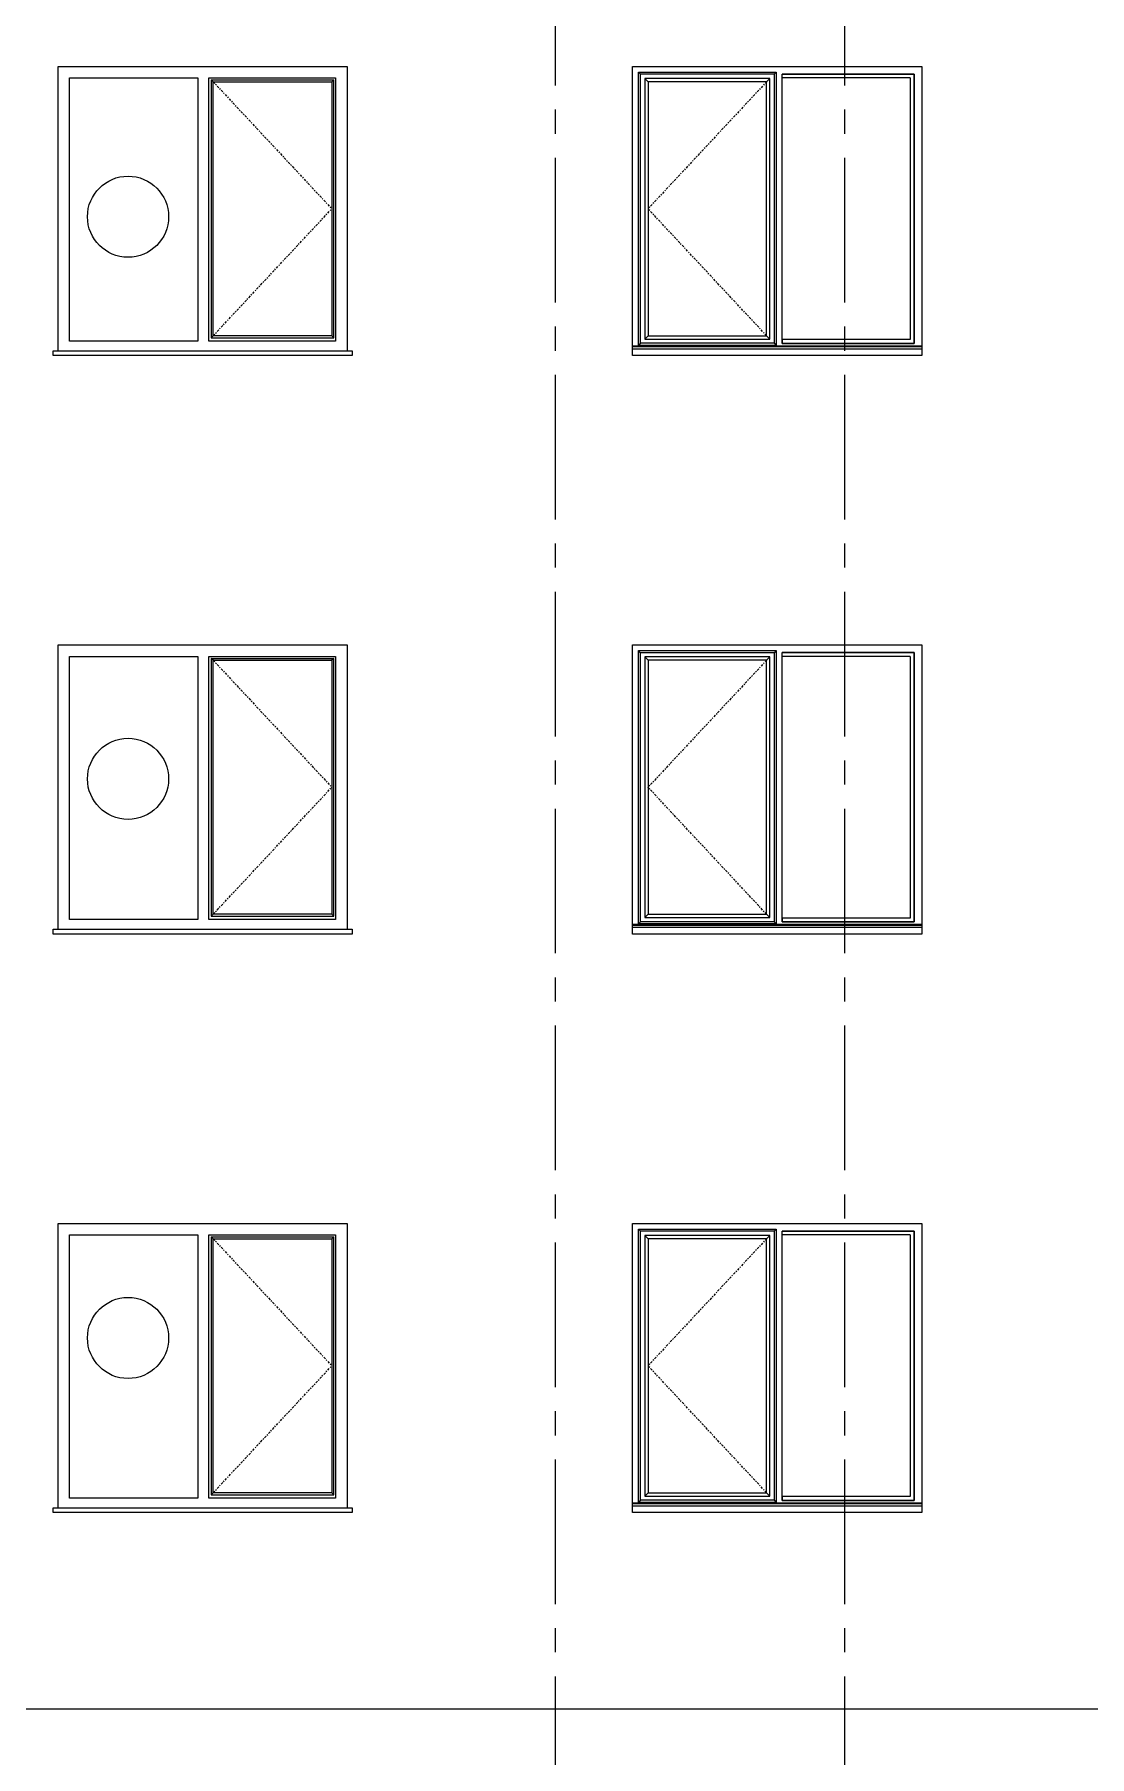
# Model space of a CAD drawing. Header units: millimetres. Extents: x 1373 to 40779, y 1939 to 6439.
# Drawn here: x 31128 to 31675, y 3839 to 4732 of the extents above; entities that cross this region are included whole.
import ezdxf

# ---------------------------------------------------------------- set-up
doc = ezdxf.new("R2010")
doc.units = ezdxf.units.MM
doc.linetypes.add('Center', pattern=[3, 1.2, -0.6, 0.6, -0.6])
doc.linetypes.add('IMPORT-CENTER2', pattern=[112.5, 75, -12.5, 12.5, -12.5])
for name, color, linetype, lineweight in [('A-FLOR', 192, 'Continuous', 30), ('A-GLAZ', 151, 'Continuous', 18), ('A-WALL', 20, 'Continuous', 9), ('S-GRID', 252, 'IMPORT-CENTER2', 5)]:
    doc.layers.add(name, color=color, linetype=linetype, lineweight=lineweight)
doc.layers.add('Çember', color=7, linetype='Continuous')

msp = doc.modelspace()

# ---------------------------------------------------------------- linework, layer by layer
at = {"layer": 'A-FLOR', "color": 1, "lineweight": 20}
msp.add_line((32540.72, 3863.76), (30756.82, 3863.76), dxfattribs=at)
at = {"layer": 'A-GLAZ'}
for p, q in [((31145.96, 4573.26), (31145.96, 4709.76)), ((31145.96, 4709.76), (31212.46, 4709.76)), ((31212.46, 4709.76), (31212.46, 4573.26)), ((31218.26, 4573.26), (31218.26, 4709.76)), ((31218.26, 4709.76), (31283.96, 4709.76)), ((31219.45, 4708.77), (31219.45, 4575.04)), ((31219.45, 4708.77), (31282.98, 4708.77)), ((31220.46, 4707.76), (31219.45, 4708.77)), ((31220.46, 4576.06), (31220.46, 4707.76)), ((31220.46, 4707.76), (31281.96, 4707.76)), ((31282.98, 4708.77), (31281.96, 4707.76)), ((31281.96, 4707.76), (31281.96, 4576.06)), ((31282.98, 4575.04), (31282.98, 4708.77)), ((31283.96, 4709.76), (31283.96, 4573.26)), ((31440.96, 4571.06), (31440.96, 4712.76)), ((31442.04, 4711.68), (31440.96, 4712.76)), ((31440.96, 4712.76), (31512.46, 4712.76)), ((31442.04, 4572.14), (31442.04, 4711.68)), ((31511.39, 4711.68), (31442.04, 4711.68)), ((31445.96, 4707.76), (31444.22, 4709.5)), ((31444.22, 4709.5), (31444.22, 4574.31)), ((31509.21, 4709.5), (31444.22, 4709.5)), ((31445.96, 4707.76), (31445.96, 4576.06)), ((31507.46, 4707.76), (31445.96, 4707.76)), ((31509.21, 4709.5), (31507.46, 4707.76)), ((31507.46, 4576.06), (31507.46, 4707.76)), ((31509.21, 4574.31), (31509.21, 4709.5)), ((31512.46, 4712.76), (31511.39, 4711.68)), ((31511.39, 4711.68), (31511.39, 4572.14)), ((31512.46, 4712.76), (31512.46, 4571.06)), ((31515.46, 4572.06), (31515.46, 4711.76)), ((31515.46, 4711.76), (31583.96, 4711.76)), ((31515.46, 4709.76), (31515.46, 4711.76)), ((31583.96, 4711.76), (31515.46, 4711.76)), ((31581.96, 4709.76), (31515.46, 4709.76)), ((31581.96, 4709.76), (31581.96, 4574.06)), ((31583.96, 4711.76), (31583.96, 4572.06)), ((31583.96, 4572.06), (31583.96, 4711.76)), ((31212.46, 4573.26), (31145.96, 4573.26)), ((31283.96, 4573.26), (31218.26, 4573.26)), ((31219.45, 4575.04), (31220.46, 4576.06)), ((31219.45, 4575.04), (31282.98, 4575.04)), ((31281.96, 4576.06), (31220.46, 4576.06)), ((31282.98, 4575.04), (31281.96, 4576.06)), ((31445.96, 4576.06), (31444.22, 4574.31)), ((31444.22, 4574.31), (31509.21, 4574.31)), ((31445.96, 4576.06), (31507.46, 4576.06)), ((31507.46, 4576.06), (31509.21, 4574.31)), ((31581.96, 4574.06), (31515.46, 4574.06)), ((31515.46, 4574.06), (31515.46, 4572.06)), ((31137.46, 4568.26), (31292.46, 4568.26)), ((31137.46, 4565.76), (31137.46, 4568.26)), ((31292.46, 4565.76), (31137.46, 4565.76)), ((31292.46, 4568.26), (31292.46, 4565.76)), ((31437.96, 4570.86), (31587.96, 4570.86)), ((31587.96, 4570.73), (31437.96, 4570.73)), ((31587.96, 4570.23), (31437.96, 4570.23)), ((31437.96, 4569.14), (31437.96, 4569.71)), ((31437.96, 4565.76), (31437.96, 4569.14)), ((31587.96, 4569.14), (31437.96, 4569.14)), ((31587.96, 4565.76), (31437.96, 4565.76)), ((31442.04, 4572.14), (31440.96, 4571.06)), ((31512.46, 4571.06), (31440.96, 4571.06)), ((31511.39, 4572.14), (31442.04, 4572.14)), ((31511.39, 4572.14), (31512.46, 4571.06)), ((31583.96, 4572.06), (31515.46, 4572.06)), ((31515.46, 4572.06), (31583.96, 4572.06)), ((31587.96, 4569.71), (31587.96, 4569.14)), ((31587.96, 4569.14), (31587.96, 4565.76)), ((31440.96, 4271.06), (31440.96, 4412.76)), ((31442.04, 4411.68), (31440.96, 4412.76)), ((31440.96, 4412.76), (31512.46, 4412.76)), ((31442.04, 4272.14), (31442.04, 4411.68)), ((31511.39, 4411.68), (31442.04, 4411.68)), ((31512.46, 4412.76), (31511.39, 4411.68)), ((31511.39, 4411.68), (31511.39, 4272.14)), ((31512.46, 4412.76), (31512.46, 4271.06)), ((31515.46, 4272.06), (31515.46, 4411.76)), ((31515.46, 4411.76), (31583.96, 4411.76)), ((31515.46, 4409.76), (31515.46, 4411.76)), ((31583.96, 4411.76), (31515.46, 4411.76)), ((31583.96, 4411.76), (31583.96, 4272.06)), ((31583.96, 4272.06), (31583.96, 4411.76)), ((31145.96, 4273.26), (31145.96, 4409.76)), ((31145.96, 4409.76), (31212.46, 4409.76)), ((31212.46, 4409.76), (31212.46, 4273.26)), ((31218.26, 4273.26), (31218.26, 4409.76)), ((31218.26, 4409.76), (31283.96, 4409.76)), ((31219.45, 4408.77), (31219.45, 4275.04)), ((31219.45, 4408.77), (31282.98, 4408.77)), ((31220.46, 4407.76), (31219.45, 4408.77)), ((31220.46, 4276.06), (31220.46, 4407.76)), ((31220.46, 4407.76), (31281.96, 4407.76)), ((31282.98, 4408.77), (31281.96, 4407.76)), ((31281.96, 4407.76), (31281.96, 4276.06)), ((31282.98, 4275.04), (31282.98, 4408.77)), ((31283.96, 4409.76), (31283.96, 4273.26)), ((31445.96, 4407.76), (31444.22, 4409.5)), ((31444.22, 4409.5), (31444.22, 4274.31)), ((31509.21, 4409.5), (31444.22, 4409.5)), ((31445.96, 4407.76), (31445.96, 4276.06)), ((31507.46, 4407.76), (31445.96, 4407.76)), ((31509.21, 4409.5), (31507.46, 4407.76)), ((31507.46, 4276.06), (31507.46, 4407.76)), ((31509.21, 4274.31), (31509.21, 4409.5)), ((31581.96, 4409.76), (31515.46, 4409.76)), ((31581.96, 4409.76), (31581.96, 4274.06)), ((31212.46, 4273.26), (31145.96, 4273.26)), ((31283.96, 4273.26), (31218.26, 4273.26)), ((31219.45, 4275.04), (31220.46, 4276.06)), ((31219.45, 4275.04), (31282.98, 4275.04)), ((31281.96, 4276.06), (31220.46, 4276.06)), ((31282.98, 4275.04), (31281.96, 4276.06)), ((31437.96, 4270.86), (31587.96, 4270.86)), ((31587.96, 4270.73), (31437.96, 4270.73)), ((31587.96, 4270.23), (31437.96, 4270.23)), ((31437.96, 4269.14), (31437.96, 4269.71)), ((31437.96, 4265.76), (31437.96, 4269.14)), ((31587.96, 4269.14), (31437.96, 4269.14)), ((31442.04, 4272.14), (31440.96, 4271.06)), ((31512.46, 4271.06), (31440.96, 4271.06)), ((31511.39, 4272.14), (31442.04, 4272.14)), ((31445.96, 4276.06), (31444.22, 4274.31)), ((31444.22, 4274.31), (31509.21, 4274.31)), ((31445.96, 4276.06), (31507.46, 4276.06)), ((31507.46, 4276.06), (31509.21, 4274.31)), ((31511.39, 4272.14), (31512.46, 4271.06)), ((31581.96, 4274.06), (31515.46, 4274.06)), ((31515.46, 4274.06), (31515.46, 4272.06)), ((31583.96, 4272.06), (31515.46, 4272.06)), ((31515.46, 4272.06), (31583.96, 4272.06)), ((31587.96, 4269.71), (31587.96, 4269.14)), ((31587.96, 4269.14), (31587.96, 4265.76)), ((31137.46, 4268.26), (31292.46, 4268.26)), ((31137.46, 4265.76), (31137.46, 4268.26)), ((31292.46, 4265.76), (31137.46, 4265.76)), ((31292.46, 4268.26), (31292.46, 4265.76)), ((31587.96, 4265.76), (31437.96, 4265.76)), ((31145.96, 3973.26), (31145.96, 4109.76)), ((31145.96, 4109.76), (31212.46, 4109.76)), ((31212.46, 4109.76), (31212.46, 3973.26)), ((31218.26, 3973.26), (31218.26, 4109.76)), ((31218.26, 4109.76), (31283.96, 4109.76)), ((31219.45, 4108.77), (31219.45, 3975.04)), ((31219.45, 4108.77), (31282.98, 4108.77)), ((31220.46, 4107.76), (31219.45, 4108.77)), ((31282.98, 4108.77), (31281.96, 4107.76)), ((31282.98, 3975.04), (31282.98, 4108.77)), ((31283.96, 4109.76), (31283.96, 3973.26)), ((31440.96, 3971.06), (31440.96, 4112.76)), ((31442.04, 4111.68), (31440.96, 4112.76)), ((31440.96, 4112.76), (31512.46, 4112.76)), ((31442.04, 3972.14), (31442.04, 4111.68)), ((31511.39, 4111.68), (31442.04, 4111.68)), ((31445.96, 4107.76), (31444.22, 4109.5)), ((31444.22, 4109.5), (31444.22, 3974.31)), ((31509.21, 4109.5), (31444.22, 4109.5)), ((31509.21, 4109.5), (31507.46, 4107.76)), ((31509.21, 3974.31), (31509.21, 4109.5)), ((31512.46, 4112.76), (31511.39, 4111.68)), ((31511.39, 4111.68), (31511.39, 3972.14)), ((31512.46, 4112.76), (31512.46, 3971.06)), ((31515.46, 3972.06), (31515.46, 4111.76)), ((31515.46, 4111.76), (31583.96, 4111.76)), ((31515.46, 4109.76), (31515.46, 4111.76)), ((31583.96, 4111.76), (31515.46, 4111.76)), ((31581.96, 4109.76), (31515.46, 4109.76)), ((31581.96, 4109.76), (31581.96, 3974.06)), ((31583.96, 4111.76), (31583.96, 3972.06)), ((31583.96, 3972.06), (31583.96, 4111.76)), ((31220.46, 3976.06), (31220.46, 4107.76)), ((31220.46, 4107.76), (31281.96, 4107.76)), ((31281.96, 4107.76), (31281.96, 3976.06)), ((31445.96, 4107.76), (31445.96, 3976.06)), ((31507.46, 4107.76), (31445.96, 4107.76)), ((31507.46, 3976.06), (31507.46, 4107.76)), ((31219.45, 3975.04), (31220.46, 3976.06)), ((31219.45, 3975.04), (31282.98, 3975.04)), ((31281.96, 3976.06), (31220.46, 3976.06)), ((31282.98, 3975.04), (31281.96, 3976.06)), ((31445.96, 3976.06), (31444.22, 3974.31)), ((31444.22, 3974.31), (31509.21, 3974.31)), ((31445.96, 3976.06), (31507.46, 3976.06)), ((31507.46, 3976.06), (31509.21, 3974.31)), ((31581.96, 3974.06), (31515.46, 3974.06)), ((31515.46, 3974.06), (31515.46, 3972.06)), ((31137.46, 3968.26), (31292.46, 3968.26)), ((31137.46, 3965.76), (31137.46, 3968.26)), ((31292.46, 3965.76), (31137.46, 3965.76)), ((31212.46, 3973.26), (31145.96, 3973.26)), ((31283.96, 3973.26), (31218.26, 3973.26)), ((31292.46, 3968.26), (31292.46, 3965.76)), ((31437.96, 3970.86), (31587.96, 3970.86)), ((31587.96, 3970.73), (31437.96, 3970.73)), ((31587.96, 3970.23), (31437.96, 3970.23)), ((31437.96, 3969.14), (31437.96, 3969.71)), ((31437.96, 3965.76), (31437.96, 3969.14)), ((31587.96, 3969.14), (31437.96, 3969.14)), ((31587.96, 3965.76), (31437.96, 3965.76)), ((31442.04, 3972.14), (31440.96, 3971.06)), ((31512.46, 3971.06), (31440.96, 3971.06)), ((31511.39, 3972.14), (31442.04, 3972.14)), ((31511.39, 3972.14), (31512.46, 3971.06)), ((31583.96, 3972.06), (31515.46, 3972.06)), ((31515.46, 3972.06), (31583.96, 3972.06)), ((31587.96, 3969.71), (31587.96, 3969.14)), ((31587.96, 3969.14), (31587.96, 3965.76))]:
    msp.add_line(p, q, dxfattribs=at)
at = {"layer": 'A-GLAZ', "linetype": 'Center'}
for p, q in [((31220.46, 4707.76), (31281.96, 4641.91)), ((31507.46, 4707.76), (31445.96, 4641.91)), ((31220.46, 4576.06), (31281.96, 4641.91)), ((31507.46, 4576.06), (31445.96, 4641.91)), ((31220.46, 4407.76), (31281.96, 4341.91)), ((31507.46, 4407.76), (31445.96, 4341.91)), ((31220.46, 4276.06), (31281.96, 4341.91)), ((31507.46, 4276.06), (31445.96, 4341.91)), ((31220.46, 4107.76), (31281.96, 4041.91)), ((31507.46, 4107.76), (31445.96, 4041.91)), ((31220.46, 3976.06), (31281.96, 4041.91)), ((31507.46, 3976.06), (31445.96, 4041.91))]:
    msp.add_line(p, q, dxfattribs=at)
at = {"layer": 'A-WALL'}
for p, q in [((31139.96, 4715.76), (31289.96, 4715.76)), ((31139.96, 4568.26), (31139.96, 4715.76)), ((31289.96, 4715.76), (31289.96, 4568.26)), ((31437.96, 4569.71), (31437.96, 4715.76)), ((31437.96, 4715.76), (31587.96, 4715.76)), ((31587.96, 4715.76), (31587.96, 4569.71)), ((31139.96, 4415.76), (31289.96, 4415.76)), ((31139.96, 4268.26), (31139.96, 4415.76)), ((31289.96, 4415.76), (31289.96, 4268.26)), ((31437.96, 4269.71), (31437.96, 4415.76)), ((31437.96, 4415.76), (31587.96, 4415.76)), ((31587.96, 4415.76), (31587.96, 4269.71)), ((31139.96, 4115.76), (31289.96, 4115.76)), ((31139.96, 3968.26), (31139.96, 4115.76)), ((31289.96, 4115.76), (31289.96, 3968.26)), ((31437.96, 3969.71), (31437.96, 4115.76)), ((31437.96, 4115.76), (31587.96, 4115.76)), ((31587.96, 4115.76), (31587.96, 3969.71))]:
    msp.add_line(p, q, dxfattribs=at)
at = {"layer": 'S-GRID', "lineweight": 18}
for p, q in [((31397.96, 3018.31), (31397.96, 5488.71)), ((31547.96, 3018.31), (31547.96, 5488.71))]:
    msp.add_line(p, q, dxfattribs=at)
at = {"layer": 'Çember', "color": 1, "linetype": 'Continuous', "lineweight": 5}
for centre in [(31176.28, 4637.79), (31176.28, 4346.27), (31176.28, 4056.32)]:
    msp.add_circle(centre, 21.02, dxfattribs=at)

doc.saveas('drawing.dxf')
